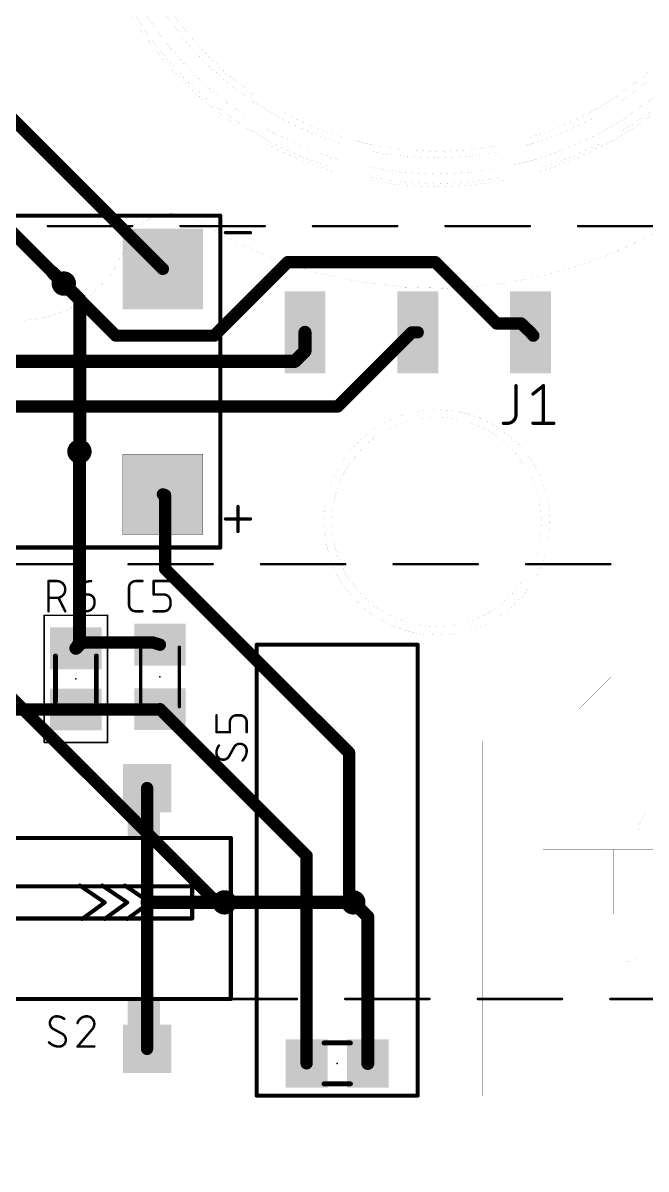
# Model space of a CAD drawing. Extents: x 19 to 519, y 6 to 365.
# Drawn here: x 108.75 to 128.09, y 178.72 to 214.31 of the extents above; entities that cross this region are included whole.
import ezdxf

# ---------------------------------------------------------------- set-up
doc = ezdxf.new("R2010")
doc.units = 0
for name, color, linetype in [('1', 12, 'CONTINUOUS'), ('120', 30, 'CONTINUOUS'), ('16', 132, 'CONTINUOUS'), ('18', 110, 'CONTINUOUS'), ('20', 31, 'CONTINUOUS'), ('21', 7, 'CONTINUOUS'), ('23', 53, 'CONTINUOUS'), ('25', 7, 'CONTINUOUS'), ('39', 12, 'CONTINUOUS'), ('44', 7, 'CONTINUOUS'), ('47', 7, 'CONTINUOUS'), ('51', 7, 'CONTINUOUS')]:
    doc.layers.add(name, color=color, linetype=linetype)

# ---------------------------------------------------------------- blocks, each defined once
blk = doc.blocks.new('RECT')
blk.add_solid([(-0.5, -0.5), (0.5, -0.5), (-0.5, 0.5), (0.5, 0.5)])
blk = doc.blocks.new('RECT400000X400000R1')
at = {"const_width": 0.0125}
blk.add_lwpolyline([(1.2438, -1.2375), (1.2438, 1.2375, 0.4142), (1.2375, 1.2438), (-1.2375, 1.2438, 0.4142), (-1.2438, 1.2375), (-1.2438, -1.2375, 0.4142), (-1.2375, -1.2438), (1.2375, -1.2438, 0.4142)], format="xyb", close=True, dxfattribs=at)
blk.add_solid([(-1.2406, -1.2406), (1.2406, -1.2406), (-1.2406, 1.2406), (1.2406, 1.2406)])
blk = doc.blocks.new('ROUNDV')
at = {"const_width": 0.5}
blk.add_lwpolyline([(0, -0.25, 1), (0, 0.25, 1), (0, -0.25)], format="xyb", dxfattribs=at)

msp = doc.modelspace()

# ---------------------------------------------------------------- linework, layer by layer
at = {"layer": '1'}
for points, const_width in [([(113.09, 206.67), (107.76, 212)], 0.381), ([(107.061, 209.169), (109.665, 206.565)], 0.381), ([(114.681, 204.597), (116.967, 206.883)], 0.381), ([(116.967, 206.883), (121.539, 206.883)], 0.381), ([(121.539, 206.883), (123.444, 204.978)], 0.381), ([(109.665, 206.565), (110.015, 206.215)], 0.4064), ([(110.015, 206.215), (111.633, 204.597)], 0.381), ([(123.444, 204.978), (124.206, 204.978)], 0.381), ([(124.206, 204.978), (124.5, 204.7)], 0.381), ([(111.633, 204.597), (114.681, 204.597)], 0.381), ([(117.5, 204.7), (117.5, 204.1167)], 0.4064), ([(120.8179, 204.7), (118.5179, 202.4)], 0.381), ([(120.8179, 204.7), (121, 204.7)], 0.381), ([(124.587, 204.597), (124.5, 204.7)], 0.381), ([(117.5, 204.1167), (117.1833, 203.8)], 0.4064), ([(117.1833, 203.8), (105.1, 203.8)], 0.4064), ([(100.861, 202.4), (118.5179, 202.4)], 0.381), ([(110.5, 201), (110.5, 195)], 0.4064), ([(113.157, 199.644), (113.09, 199.67)], 0.381), ([(113.157, 197.358), (113.157, 199.644)], 0.381), ([(118.872, 191.643), (113.157, 197.358)], 0.381), ([(110.39, 194.89), (110.5, 195)], 0.4064), ([(110.49, 195.072), (110.39, 194.89)], 0.381), ([(112.776, 195.072), (110.49, 195.072)], 0.381), ([(112.776, 195.072), (113, 195)], 0.381), ([(110.39, 192.99), (108.01, 192.99)], 0.381), ([(112.99, 192.99), (110.39, 192.99)], 0.381), ([(113, 193), (112.99, 192.99)], 0.381), ([(117.55, 188.45), (113, 193)], 0.381), ([(118.872, 187.071), (118.872, 191.643)], 0.381), ([(112.6, 187), (112.6, 190.55)], 0.381), ([(117.55, 182), (117.55, 188.45)], 0.381), ([(118.872, 187.071), (119, 187)], 0.381), ([(112.6, 187), (115, 187)], 0.4064), ([(112.6, 182.45), (112.6, 187)], 0.381), ([(119, 187), (119.45, 186.55)], 0.4064), ([(119.45, 186.55), (119.45, 182)], 0.4064)]:
    msp.add_lwpolyline(points, dxfattribs=dict(at, const_width=const_width))
for points, const_width in [([(113.0226, 206.6026, 1), (113.1574, 206.7374)], 0.1905), ([(116.967, 206.9783, 1), (116.967, 206.7878)], 0.1905), ([(117.0344, 206.8156, 1), (116.8996, 206.9504)], 0.1905), ([(121.6064, 206.9504, 1), (121.4716, 206.8156)], 0.1905), ([(121.539, 206.7878, 1), (121.539, 206.9783)], 0.1905), ([(109.7368, 206.6368, 1), (109.5932, 206.4932)], 0.2032), ([(109.5976, 206.4976, 1), (109.7324, 206.6324)], 0.1905), ([(110.0824, 206.2824, 1), (109.9476, 206.1476)], 0.1905), ([(109.9432, 206.1432, 1), (110.0868, 206.2868)], 0.2032), ([(123.444, 205.0733, 1), (123.444, 204.8828)], 0.1905), ([(123.3766, 204.9106, 1), (123.5114, 205.0454)], 0.1905), ([(124.2714, 205.0472, 1), (124.1406, 204.9088)], 0.1905), ([(124.206, 204.8828, 1), (124.206, 205.0733)], 0.1905), ([(111.633, 204.6923, 1), (111.633, 204.5018)], 0.1905), ([(111.5656, 204.5296, 1), (111.7004, 204.6644)], 0.1905), ([(114.6136, 204.6644, 1), (114.7484, 204.5296)], 0.1905), ([(114.681, 204.5018, 1), (114.681, 204.6923)], 0.1905), ([(117.6016, 204.7, 1), (117.3984, 204.7)], 0.2032), ([(120.8179, 204.7953, 1), (120.8179, 204.6048)], 0.1905), ([(120.8852, 204.6326, 1), (120.7505, 204.7674)], 0.1905), ([(121, 204.6048, 1), (121, 204.7953)], 0.1905), ([(124.5728, 204.7615, 1), (124.4272, 204.6385)], 0.1905), ([(124.4346, 204.6308, 1), (124.5654, 204.7692)], 0.1905), ([(124.5142, 204.5355, 1), (124.6598, 204.6585)], 0.1905), ([(117.5718, 204.0448, 1), (117.4282, 204.1885)], 0.2032), ([(117.1115, 203.8718, 1), (117.2552, 203.7282)], 0.2032), ([(117.1833, 203.6984, 1), (117.1833, 203.9016)], 0.2032), ([(117.3984, 204.1167, 1), (117.6016, 204.1167)], 0.2032), ([(118.4505, 202.4674, 1), (118.5852, 202.3326)], 0.1905), ([(118.5179, 202.3048, 1), (118.5179, 202.4952)], 0.1905), ([(110.6016, 201, 1), (110.3984, 201)], 0.2032), ([(113.1245, 199.7588, 1), (113.0555, 199.5812)], 0.1905), ([(113.2523, 199.644, 1), (113.0618, 199.644)], 0.1905), ([(113.1225, 199.5552, 1), (113.1915, 199.7328)], 0.1905), ([(113.2244, 197.4254, 1), (113.0896, 197.2906)], 0.1905), ([(113.0618, 197.358, 1), (113.2523, 197.358)], 0.1905), ([(110.3182, 194.9618, 1), (110.4618, 194.8182)], 0.2032), ([(110.3984, 195, 1), (110.6016, 195)], 0.2032), ([(110.49, 195.1672, 1), (110.49, 194.9768)], 0.1905), ([(110.5735, 195.0261, 1), (110.4065, 195.1179)], 0.1905), ([(110.5718, 194.9282, 1), (110.4282, 195.0718)], 0.2032), ([(112.8051, 195.1627, 1), (112.7469, 194.9813)], 0.1905), ([(112.776, 194.9768, 1), (112.776, 195.1672)], 0.1905), ([(112.9709, 194.9093, 1), (113.0291, 195.0907)], 0.1905), ([(110.3065, 194.9359, 1), (110.4735, 194.8441)], 0.1905), ([(110.39, 193.0853, 1), (110.39, 192.8948)], 0.1905), ([(110.39, 192.8948, 1), (110.39, 193.0853)], 0.1905), ([(112.9226, 193.0574, 1), (113.0574, 192.9226)], 0.1905), ([(113.0674, 193.0674, 1), (112.9326, 192.9326)], 0.1905), ([(113.0674, 192.9326, 1), (112.9326, 193.0674)], 0.1905), ([(112.99, 192.8948, 1), (112.99, 193.0853)], 0.1905), ([(118.9672, 191.643, 1), (118.7768, 191.643)], 0.1905), ([(118.8046, 191.5756, 1), (118.9394, 191.7104)], 0.1905), ([(112.6953, 190.55, 1), (112.5048, 190.55)], 0.1905), ([(117.6453, 188.45, 1), (117.4548, 188.45)], 0.1905), ([(117.4826, 188.3826, 1), (117.6174, 188.5174)], 0.1905), ([(118.9182, 187.1543, 1), (118.8258, 186.9877)], 0.1905), ([(112.6, 187.1016, 1), (112.6, 186.8984)], 0.2032), ([(112.6953, 187, 1), (112.5048, 187)], 0.1905), ([(112.5048, 187, 1), (112.6953, 187)], 0.1905), ([(115, 186.8984, 1), (115, 187.1016)], 0.2032), ([(118.7768, 187.071, 1), (118.9672, 187.071)], 0.1905), ([(119.0718, 187.0718, 1), (118.9282, 186.9282)], 0.2032), ([(118.9538, 186.9167, 1), (119.0462, 187.0833)], 0.1905), ([(119.5516, 186.55, 1), (119.3484, 186.55)], 0.2032), ([(119.3782, 186.4782, 1), (119.5218, 186.6218)], 0.2032), ([(112.5048, 182.45, 1), (112.6953, 182.45)], 0.1905), ([(117.4548, 182, 1), (117.6453, 182)], 0.1905), ([(119.3484, 182, 1), (119.5516, 182)], 0.2032)]:
    msp.add_lwpolyline(points, format="xyb", dxfattribs=dict(at, const_width=const_width))
at = {"layer": '120'}
for points, const_width in [([(121.5865, 209.2161, 1), (121.5865, 231.4161, 1), (121.5865, 209.2161)], 0.001), ([(121.5865, 209.3161, 1), (121.5865, 231.3161, 1), (121.5865, 209.3161)], 0.001), ([(121.5865, 209.6161, 1), (121.5865, 231.0161, 1), (121.5865, 209.6161)], 0.001), ([(121.5865, 210.1161, 1), (121.5865, 230.5161, 1), (121.5865, 210.1161)], 0.001), ([(121.5865, 210.3161, 1), (121.5865, 230.3161, 1), (121.5865, 210.3161)], 0.001), ([(114.1333, 208.1707, 0.6085), (135.8061, 221.2473)], 0.001), ([(114.1333, 208.1707, 0.4765), (111.9358, 207.396)], 0.001), ([(114.1334, 208.1709, 1), (114.1331, 208.1705)], 0.0005), ([(114.1331, 208.1705, 1), (114.1334, 208.1709)], 0.0005), ([(108.3491, 205.0836, 0.3401), (111.9358, 207.396)], 0.001), ([(111.9361, 207.396, 1), (111.9356, 207.3961)], 0.0005), ([(111.9356, 207.3961, 1), (111.9361, 207.396)], 0.0005), ([(121.5865, 195.5661, 1), (121.5865, 202.0661, 1), (121.5865, 195.5661)], 0.001), ([(128.3365, 189.9869, 0.268), (127.8365, 189.1209)], 0.001), ([(127.8368, 189.1209, 1), (127.8363, 189.1209)], 0.0005), ([(127.8363, 189.1209, 1), (127.8368, 189.1209)], 0.0005), ([(124.8865, 188.6414, 1), (124.8865, 188.6409)], 0.0005), ([(124.8868, 188.6412, 1), (124.8863, 188.6412)], 0.0005), ([(125.3865, 188.6414, 1), (125.3865, 188.6409)], 0.0005), ([(125.3868, 188.6412, 1), (125.3863, 188.6412)], 0.0005), ([(125.3865, 188.6409, 1), (125.3865, 188.6414)], 0.0005), ([(126.6865, 188.6414, 1), (126.6865, 188.6409)], 0.0005), ([(126.6868, 188.6412, 1), (126.6863, 188.6412)], 0.0005), ([(126.6865, 188.6409, 1), (126.6865, 188.6414)], 0.0005), ([(126.7176, 188.6412, 1), (126.7181, 188.6411)], 0.0005), ([(126.9115, 188.7911, 0.342), (126.7179, 188.6411)], 0.001), ([(126.8865, 188.6414, 1), (126.8865, 188.6409)], 0.0005), ([(126.8868, 188.6412, 1), (126.8863, 188.6412)], 0.0005), ([(126.8865, 188.6409, 1), (126.8865, 188.6414)], 0.0005), ([(126.9115, 188.7914, 1), (126.9115, 188.7909)], 0.0005), ([(126.9115, 188.7909, 1), (126.9115, 188.7914)], 0.0005), ([(127.0865, 188.6414, 1), (127.0865, 188.6409)], 0.0005), ([(127.0868, 188.6412, 1), (127.0863, 188.6412)], 0.0005), ([(127.0865, 188.6409, 1), (127.0865, 188.6414)], 0.0005), ([(127.8368, 188.7911, 1), (127.8363, 188.7911)], 0.0005), ([(127.8363, 188.7911, 1), (127.8368, 188.7911)], 0.0005), ([(127.8363, 188.6412, 1), (127.8368, 188.6412)], 0.0005), ([(127.8365, 188.7909, 1), (127.8365, 188.7914)], 0.0005), ([(124.8865, 186.6414, 1), (124.8865, 186.6409)], 0.0005), ([(124.8863, 186.6411, 1), (124.8868, 186.6411)], 0.0005), ([(125.3865, 186.6414, 1), (125.3865, 186.6409)], 0.0005), ([(125.3863, 186.6411, 1), (125.3868, 186.6411)], 0.0005), ([(125.3865, 186.6409, 1), (125.3865, 186.6414)], 0.0005), ([(126.6865, 186.6414, 1), (126.6865, 186.6409)], 0.0005), ([(126.6863, 186.6411, 1), (126.6868, 186.6411)], 0.0005), ([(126.6865, 186.6409, 1), (126.6865, 186.6414)], 0.0005), ([(126.7181, 186.6412, 1), (126.7176, 186.6411)], 0.0005), ([(126.7179, 186.6414, 1), (126.7179, 186.6409)], 0.0005), ([(126.7179, 186.6411, 0.342), (126.9115, 186.4911)], 0.001), ([(126.7179, 186.6409, 1), (126.7179, 186.6414)], 0.0005), ([(126.8865, 186.6414, 1), (126.8865, 186.6409)], 0.0005), ([(126.8863, 186.6411, 1), (126.8868, 186.6411)], 0.0005), ([(126.8865, 186.6409, 1), (126.8865, 186.6414)], 0.0005), ([(127.0865, 186.6414, 1), (127.0865, 186.6409)], 0.0005), ([(127.0863, 186.6411, 1), (127.0868, 186.6411)], 0.0005), ([(127.0865, 186.6409, 1), (127.0865, 186.6414)], 0.0005), ([(127.8368, 186.6411, 1), (127.8363, 186.6411)], 0.0005), ([(126.9115, 186.4914, 1), (126.9115, 186.4909)], 0.0005), ([(126.9115, 186.4909, 1), (126.9115, 186.4914)], 0.0005), ([(127.8368, 186.4912, 1), (127.8363, 186.4912)], 0.0005), ([(127.8363, 186.4912, 1), (127.8368, 186.4912)], 0.0005), ([(127.8365, 186.4909, 1), (127.8365, 186.4914)], 0.0005), ([(127.4146, 185.1468, 1), (127.4147, 185.1463)], 0.0005), ([(127.8366, 185.2325, 1), (127.8365, 185.233)], 0.0005), ([(127.8363, 185.0565, 1), (127.8368, 185.0565)], 0.0005), ([(127.8368, 184.4478, 1), (127.8363, 184.4478)], 0.0005), ([(127.8363, 182.2421, 1), (127.8368, 182.2421)], 0.0005), ([(127.8368, 181.6352, 1), (127.8363, 181.6352)], 0.0005), ([(127.8363, 179.4316, 1), (127.8368, 179.4316)], 0.0005), ([(127.8368, 178.82, 1), (127.8363, 178.82)], 0.0005)]:
    msp.add_lwpolyline(points, format="xyb", dxfattribs=dict(at, const_width=const_width))
at = {"layer": '120', "const_width": 0.001}
for points in [[(127.8365, 188.7911), (127.8365, 189.1209)], [(124.8865, 188.6412), (124.8865, 186.6411)], [(125.3865, 188.6412), (124.8865, 188.6412)], [(125.3865, 188.6412), (125.3865, 186.6411)], [(126.6865, 188.6412), (125.3865, 188.6412)], [(126.6865, 188.6412), (126.6865, 186.6411)], [(126.8865, 188.6412), (126.6865, 188.6412)], [(126.8865, 188.6412), (126.8865, 186.6411)], [(127.0865, 188.6412), (126.8865, 188.6412)], [(127.8365, 188.7911), (126.9115, 188.7911)], [(127.0865, 188.6412), (127.0865, 186.6411)], [(130.5365, 188.6412), (127.0865, 188.6412)], [(127.8365, 188.6412), (127.8365, 188.7911)], [(125.3865, 186.6411), (124.8865, 186.6411)], [(126.6865, 186.6411), (125.3865, 186.6411)], [(126.7179, 186.6411), (126.6865, 186.6411)], [(126.8865, 186.6411), (126.7179, 186.6411)], [(127.0865, 186.6411), (126.8865, 186.6411)], [(130.5365, 186.6411), (127.0865, 186.6411)], [(127.8365, 186.4912), (127.8365, 186.6411)], [(126.9115, 186.4912), (127.8365, 186.4912)], [(127.8365, 185.0565), (127.8365, 186.4912)], [(127.4147, 185.1465), (127.8365, 185.2328)], [(127.8365, 182.2421), (127.8365, 184.4478)], [(127.8365, 179.4316), (127.8365, 181.6352)], [(127.8365, 176.6277), (127.8365, 178.82)]]:
    msp.add_lwpolyline(points, dxfattribs=at)
at = {"layer": '16'}
for points, const_width in [([(110.015, 206.215), (110.515, 205.715)], 0.4064), ([(110.515, 205.715), (110.515, 201)], 0.4064), ([(110.5, 201), (110.515, 201)], 0.381), ([(110.515, 201), (110.515, 200.915)], 0.4064), ([(114.681, 187.071), (105.537, 196.215)], 0.381), ([(114.681, 187.071), (115, 187)], 0.381), ([(115, 187), (119, 187)], 0.4064)]:
    msp.add_lwpolyline(points, dxfattribs=dict(at, const_width=const_width))
for points, const_width in [([(110.0868, 206.2868, 1), (109.9432, 206.1432)], 0.2032), ([(110.6166, 205.715, 1), (110.4134, 205.715)], 0.2032), ([(110.4432, 205.6432, 1), (110.5868, 205.7868)], 0.2032), ([(110.5, 201.0952, 1), (110.5, 200.9048)], 0.1905), ([(110.6166, 201, 1), (110.4134, 201)], 0.2032), ([(110.4134, 201, 1), (110.6166, 201)], 0.2032), ([(110.515, 200.9048, 1), (110.515, 201.0952)], 0.1905), ([(110.4134, 200.915, 1), (110.6166, 200.915)], 0.2032), ([(114.7017, 187.164, 1), (114.6603, 186.978)], 0.1905), ([(114.6136, 187.0036, 1), (114.7484, 187.1384)], 0.1905), ([(115, 187.1016, 1), (115, 186.8984)], 0.2032), ([(114.9793, 186.907, 1), (115.0207, 187.093)], 0.1905), ([(119, 186.8984, 1), (119, 187.1016)], 0.2032)]:
    msp.add_lwpolyline(points, format="xyb", dxfattribs=dict(at, const_width=const_width))
at = {"layer": '20', "const_width": 0.001}
for points in [[(109, 215), (116, 208)], [(116, 208), (126, 208)], [(127, 207), (126, 208)], [(127, 207), (127, 194)], [(127, 194), (126, 193)], [(124, 193), (123, 192)], [(126, 193), (124, 193)], [(123, 192), (123, 181)], [(123, 181), (122, 180)], [(84, 180), (122, 180)]]:
    msp.add_lwpolyline(points, dxfattribs=at)
at = {"layer": '20'}
for points, const_width in [([(115.9998, 207.9998, 1), (116.0002, 208.0002)], 0.0005), ([(116, 208.0002, 1), (116, 207.9998)], 0.0005), ([(126.0002, 208.0002, 1), (125.9998, 207.9998)], 0.0005), ([(126, 207.9998, 1), (126, 208.0002)], 0.0005), ([(127.0002, 207, 1), (126.9998, 207)], 0.0005), ([(126.9998, 206.9998, 1), (127.0002, 207.0002)], 0.0005), ([(121.6, 195.3, 1), (121.6, 202.3, 1), (121.6, 195.3)], 0.001), ([(127.0002, 193.9998, 1), (126.9998, 194.0002)], 0.0005), ([(126.9998, 194, 1), (127.0002, 194)], 0.0005), ([(124, 193.0002, 1), (124, 192.9998)], 0.0005), ([(124.0002, 192.9998, 1), (123.9998, 193.0002)], 0.0005), ([(125.9998, 193.0002, 1), (126.0002, 192.9998)], 0.0005), ([(126, 192.9998, 1), (126, 193.0002)], 0.0005), ([(122.9998, 192.0002, 1), (123.0002, 191.9998)], 0.0005), ([(123.0002, 192, 1), (122.9998, 192)], 0.0005), ([(123.0002, 180.9998, 1), (122.9998, 181.0002)], 0.0005), ([(122.9998, 181, 1), (123.0002, 181)], 0.0005), ([(121.9998, 180.0002, 1), (122.0002, 179.9998)], 0.0005), ([(122, 179.9998, 1), (122, 180.0002)], 0.0005)]:
    msp.add_lwpolyline(points, format="xyb", dxfattribs=dict(at, const_width=const_width))
at = {"layer": '21'}
for points, const_width in [([(104.309, 208.324), (114.871, 208.324)], 0.127), ([(114.871, 208.324), (114.871, 198.016)], 0.127), ([(115.0308, 207.7952), (115.8097, 207.7952)], 0.1016), ([(115.4203, 198.5157), (115.4203, 199.2946)], 0.1016), ([(115.0308, 198.9052), (115.8097, 198.9052)], 0.1016), ([(106.725, 198.019), (114.853, 198.019)], 0.127), ([(116, 181), (116, 195)], 0.127), ([(121, 195), (116, 195)], 0.127), ([(121, 181), (121, 195)], 0.127), ([(105, 189), (115.2, 189)], 0.127), ([(115.2, 189), (115.2, 184)], 0.127), ([(114, 187.5), (107.5, 187.5)], 0.127), ([(110.5114, 187.5227), (111.2857, 186.9968)], 0.127), ([(111.2085, 187.5227), (111.9829, 186.9968)], 0.127), ([(111.9114, 187.5227), (112.6857, 186.9968)], 0.127), ([(114, 186.5), (114, 187.5)], 0.127), ([(111.2857, 186.9968), (110.5844, 186.4854)], 0.127), ([(111.9829, 186.9968), (111.2816, 186.4854)], 0.127), ([(112.6857, 186.9968), (111.9844, 186.4854)], 0.127), ([(107.5, 186.5), (114, 186.5)], 0.127), ([(115.2, 184), (105, 184)], 0.127), ([(116, 181), (121, 181)], 0.127)]:
    msp.add_lwpolyline(points, dxfattribs=dict(at, const_width=const_width))
for points, const_width in [([(114.9028, 208.324, 1), (114.8393, 208.324)], 0.0635), ([(114.871, 208.2923, 1), (114.871, 208.3558)], 0.0635), ([(115.0308, 207.8206, 1), (115.0308, 207.7698)], 0.0508), ([(115.8097, 207.7698, 1), (115.8097, 207.8206)], 0.0508), ([(115.4457, 199.2946, 1), (115.3949, 199.2946)], 0.0508), ([(115.0308, 198.9306, 1), (115.0308, 198.8798)], 0.0508), ([(115.8097, 198.8798, 1), (115.8097, 198.9306)], 0.0508), ([(115.3949, 198.5157, 1), (115.4457, 198.5157)], 0.0508), ([(114.8393, 198.016, 1), (114.9028, 198.016)], 0.0635), ([(114.853, 197.9873, 1), (114.853, 198.0507)], 0.0635), ([(116.0318, 195, 1), (115.9682, 195)], 0.0635), ([(116, 195.0317, 1), (116, 194.9683)], 0.0635), ([(121.0318, 195, 1), (120.9682, 195)], 0.0635), ([(121, 194.9683, 1), (121, 195.0317)], 0.0635), ([(115.2318, 189, 1), (115.1683, 189)], 0.0635), ([(115.2, 188.9683, 1), (115.2, 189.0317)], 0.0635), ([(110.5292, 187.549, 1), (110.4935, 187.4965)], 0.0635), ([(111.2264, 187.549, 1), (111.1907, 187.4965)], 0.0635), ([(111.9292, 187.549, 1), (111.8935, 187.4965)], 0.0635), ([(114.0318, 187.5, 1), (113.9682, 187.5)], 0.0635), ([(114, 187.4683, 1), (114, 187.5317)], 0.0635), ([(111.3044, 186.9711, 1), (111.267, 187.0224)], 0.0635), ([(111.2679, 186.9705, 1), (111.3036, 187.023)], 0.0635), ([(112.0016, 186.9711, 1), (111.9642, 187.0224)], 0.0635), ([(111.9651, 186.9705, 1), (112.0007, 187.023)], 0.0635), ([(112.7044, 186.9711, 1), (112.667, 187.0224)], 0.0635), ([(112.6679, 186.9705, 1), (112.7036, 187.023)], 0.0635), ([(110.5657, 186.511, 1), (110.6031, 186.4597)], 0.0635), ([(111.2629, 186.511, 1), (111.3003, 186.4597)], 0.0635), ([(111.9657, 186.511, 1), (112.0031, 186.4597)], 0.0635), ([(113.9682, 186.5, 1), (114.0318, 186.5)], 0.0635), ([(114, 186.4683, 1), (114, 186.5317)], 0.0635), ([(115.1683, 184, 1), (115.2318, 184)], 0.0635), ([(115.2, 183.9683, 1), (115.2, 184.0317)], 0.0635), ([(115.9682, 181, 1), (116.0318, 181)], 0.0635), ([(116, 181.0317, 1), (116, 180.9683)], 0.0635), ([(120.9682, 181, 1), (121.0318, 181)], 0.0635), ([(121, 180.9683, 1), (121, 181.0317)], 0.0635)]:
    msp.add_lwpolyline(points, format="xyb", dxfattribs=dict(at, const_width=const_width))
at = {"layer": '23'}
for p in [(121, 204.7), (113, 194), (110.39, 193.94), (118.5, 182)]:
    msp.add_point(p, dxfattribs=at)
at = {"layer": '25'}
for points, const_width in [([(124.0483, 203.0461), (124.0483, 202.1373)], 0.1016), ([(124.5756, 202.7865), (124.9002, 203.0461)], 0.1016), ([(124.9002, 203.0461), (124.9002, 201.8777)], 0.1016), ([(123.7886, 201.8777), (123.6588, 201.8777)], 0.1016), ([(124.5756, 201.8777), (125.2247, 201.8777)], 0.1016), ([(109.5381, 196.0381), (109.5381, 196.9779)], 0.0762), ([(109.5381, 196.9779), (109.7992, 196.9779)], 0.0762), ([(112.2469, 196.9779), (112.4558, 196.9779)], 0.0762), ([(112.8027, 196.5602), (112.8027, 196.9779)], 0.0762), ([(112.8027, 196.9779), (113.3248, 196.9779)], 0.0762), ([(109.7992, 196.4558), (109.5381, 196.4558)], 0.0762), ([(110.0602, 196.0381), (109.8514, 196.4558)], 0.0762), ([(110.4468, 196.5602), (110.7601, 196.5602)], 0.0762), ([(110.4468, 196.2992), (110.4468, 196.5602)], 0.0762), ([(112.0381, 196.2469), (112.0381, 196.7691)], 0.0762), ([(113.1159, 196.5602), (112.8027, 196.5602)], 0.0762), ([(110.9689, 196.3514), (110.9689, 196.2992)], 0.0762), ([(113.3248, 196.2469), (113.3248, 196.3514)], 0.0762), ([(112.4558, 196.0381), (112.2469, 196.0381)], 0.0762), ([(112.8027, 196.0381), (113.1159, 196.0381)], 0.0762), ([(114.7521, 192.287), (114.7521, 192.8091)], 0.0762), ([(115.1698, 192.6003), (115.1698, 192.287)], 0.0762), ([(115.4831, 192.8091), (115.3786, 192.8091)], 0.0762), ([(115.6919, 192.287), (115.6919, 192.6003)], 0.0762), ([(115.1698, 192.287), (114.7521, 192.287)], 0.0762), ([(115.3003, 191.8208), (115.1437, 191.5336)], 0.0762), ([(109.9736, 182.9137), (109.6864, 183.0703)], 0.0762), ([(110.8836, 183.0442), (110.4398, 182.5221)], 0.0762), ([(110.4398, 182.5221), (110.9619, 182.5221)], 0.0762)]:
    msp.add_lwpolyline(points, dxfattribs=dict(at, const_width=const_width))
for points, const_width in [([(124.0737, 203.0461, 1), (124.0229, 203.0461)], 0.0508), ([(124.9256, 203.0461, 1), (124.8748, 203.0461)], 0.0508), ([(124.916, 203.0263, 1), (124.8843, 203.0659)], 0.0508), ([(124.5597, 202.8063, 1), (124.5915, 202.7666)], 0.0508), ([(123.7886, 201.8777, 0.4142), (124.0483, 202.1373)], 0.1016), ([(124.0737, 202.1373, 1), (124.0229, 202.1373)], 0.0508), ([(124.0229, 202.1373, 1), (124.0737, 202.1373)], 0.0508), ([(123.6588, 201.9031, 1), (123.6588, 201.8523)], 0.0508), ([(123.7886, 201.9031, 1), (123.7886, 201.8523)], 0.0508), ([(123.7886, 201.8523, 1), (123.7886, 201.9031)], 0.0508), ([(124.5756, 201.9031, 1), (124.5756, 201.8523)], 0.0508), ([(124.8748, 201.8777, 1), (124.9256, 201.8777)], 0.0508), ([(125.2247, 201.8523, 1), (125.2247, 201.9031)], 0.0508), ([(109.5571, 196.9779, 1), (109.5191, 196.9779)], 0.0381), ([(109.5381, 196.9969, 1), (109.5381, 196.9589)], 0.0381), ([(109.7992, 196.4558, 1), (109.7992, 196.9779)], 0.0762), ([(109.7992, 196.9969, 1), (109.7992, 196.9589)], 0.0381), ([(109.7992, 196.9589, 1), (109.7992, 196.9969)], 0.0381), ([(110.8645, 196.9779, 0.4142), (110.4468, 196.5602)], 0.0762), ([(110.8645, 196.9589, 1), (110.8645, 196.9969)], 0.0381), ([(112.2469, 196.9779, 0.4142), (112.0381, 196.7691)], 0.0762), ([(112.2469, 196.9969, 1), (112.2469, 196.9589)], 0.0381), ([(112.2469, 196.9589, 1), (112.2469, 196.9969)], 0.0381), ([(112.4558, 196.9589, 1), (112.4558, 196.9969)], 0.0381), ([(112.8217, 196.9779, 1), (112.7836, 196.9779)], 0.0381), ([(112.8027, 196.9969, 1), (112.8027, 196.9589)], 0.0381), ([(113.3248, 196.9589, 1), (113.3248, 196.9969)], 0.0381), ([(109.5381, 196.4748, 1), (109.5381, 196.4367)], 0.0381), ([(109.7992, 196.4748, 1), (109.7992, 196.4367)], 0.0381), ([(109.7992, 196.4367, 1), (109.7992, 196.4748)], 0.0381), ([(109.8684, 196.4643, 1), (109.8343, 196.4473)], 0.0381), ([(110.4468, 196.5793, 1), (110.4468, 196.5412)], 0.0381), ([(110.4658, 196.5602, 1), (110.4277, 196.5602)], 0.0381), ([(110.4277, 196.5602, 1), (110.4658, 196.5602)], 0.0381), ([(110.9689, 196.3514, 0.4142), (110.7601, 196.5602)], 0.0762), ([(110.7601, 196.5793, 1), (110.7601, 196.5412)], 0.0381), ([(110.7601, 196.5412, 1), (110.7601, 196.5793)], 0.0381), ([(112.0571, 196.7691, 1), (112.0191, 196.7691)], 0.0381), ([(112.0191, 196.7691, 1), (112.0571, 196.7691)], 0.0381), ([(112.8027, 196.5793, 1), (112.8027, 196.5412)], 0.0381), ([(112.7836, 196.5602, 1), (112.8217, 196.5602)], 0.0381), ([(113.3248, 196.3514, 0.4142), (113.1159, 196.5602)], 0.0762), ([(113.1159, 196.5793, 1), (113.1159, 196.5412)], 0.0381), ([(113.1159, 196.5412, 1), (113.1159, 196.5793)], 0.0381), ([(110.4468, 196.2992, 1), (110.9689, 196.2992)], 0.0762), ([(110.4658, 196.2992, 1), (110.4277, 196.2992)], 0.0381), ([(110.4277, 196.2992, 1), (110.4658, 196.2992)], 0.0381), ([(110.9879, 196.3514, 1), (110.9499, 196.3514)], 0.0381), ([(110.9499, 196.3514, 1), (110.9879, 196.3514)], 0.0381), ([(110.9879, 196.2992, 1), (110.9499, 196.2992)], 0.0381), ([(110.9499, 196.2992, 1), (110.9879, 196.2992)], 0.0381), ([(112.0381, 196.2469, 0.4142), (112.2469, 196.0381)], 0.0762), ([(112.0571, 196.2469, 1), (112.0191, 196.2469)], 0.0381), ([(112.0191, 196.2469, 1), (112.0571, 196.2469)], 0.0381), ([(113.1159, 196.0381, 0.4142), (113.3248, 196.2469)], 0.0762), ([(113.3438, 196.3514, 1), (113.3057, 196.3514)], 0.0381), ([(113.3057, 196.3514, 1), (113.3438, 196.3514)], 0.0381), ([(113.3438, 196.2469, 1), (113.3057, 196.2469)], 0.0381), ([(113.3057, 196.2469, 1), (113.3438, 196.2469)], 0.0381), ([(109.5191, 196.0381, 1), (109.5571, 196.0381)], 0.0381), ([(110.0432, 196.0296, 1), (110.0772, 196.0466)], 0.0381), ([(112.2469, 196.0572, 1), (112.2469, 196.0191)], 0.0381), ([(112.2469, 196.0191, 1), (112.2469, 196.0572)], 0.0381), ([(112.4558, 196.0191, 1), (112.4558, 196.0572)], 0.0381), ([(112.8027, 196.0572, 1), (112.8027, 196.0191)], 0.0381), ([(113.1159, 196.0572, 1), (113.1159, 196.0191)], 0.0381), ([(113.1159, 196.0191, 1), (113.1159, 196.0572)], 0.0381), ([(114.7711, 192.8091, 1), (114.7331, 192.8091)], 0.0381), ([(115.3786, 192.8091, 0.4142), (115.1698, 192.6003)], 0.0762), ([(115.1888, 192.6003, 1), (115.1507, 192.6003)], 0.0381), ([(115.1507, 192.6003, 1), (115.1888, 192.6003)], 0.0381), ([(115.3786, 192.8282, 1), (115.3786, 192.7901)], 0.0381), ([(115.3786, 192.7901, 1), (115.3786, 192.8282)], 0.0381), ([(115.6919, 192.6003, 0.4142), (115.4831, 192.8091)], 0.0762), ([(115.4831, 192.8282, 1), (115.4831, 192.7901)], 0.0381), ([(115.4831, 192.7901, 1), (115.4831, 192.8282)], 0.0381), ([(115.7109, 192.6003, 1), (115.6729, 192.6003)], 0.0381), ([(115.6729, 192.6003, 1), (115.7109, 192.6003)], 0.0381), ([(114.7521, 192.3061, 1), (114.7521, 192.268)], 0.0381), ([(114.7331, 192.287, 1), (114.7711, 192.287)], 0.0381), ([(115.1507, 192.287, 1), (115.1888, 192.287)], 0.0381), ([(115.1698, 192.268, 1), (115.1698, 192.3061)], 0.0381), ([(115.6729, 192.287, 1), (115.7109, 192.287)], 0.0381), ([(114.8304, 191.873, 0.1623), (114.7521, 191.6381)], 0.0762), ([(114.8457, 191.8616, 1), (114.8152, 191.8844)], 0.0381), ([(115.4831, 191.9252, 0.2656), (115.3003, 191.8208)], 0.0762), ([(115.2839, 191.8305, 1), (115.3167, 191.8111)], 0.0381), ([(115.317, 191.8117, 1), (115.2836, 191.8299)], 0.0381), ([(115.6919, 191.7164, 0.4142), (115.4831, 191.9252)], 0.0762), ([(115.4831, 191.9443, 1), (115.4831, 191.9062)], 0.0381), ([(115.4831, 191.9062, 1), (115.4831, 191.9443)], 0.0381), ([(114.7521, 191.6381, 0.4142), (114.9609, 191.4292)], 0.0762), ([(114.7331, 191.6381, 1), (114.7711, 191.638)], 0.0381), ([(114.7711, 191.6381, 1), (114.7331, 191.6381)], 0.0381), ([(114.9609, 191.4292, 0.2656), (115.1437, 191.5336)], 0.0762), ([(115.127, 191.5427, 1), (115.1604, 191.5245)], 0.0381), ([(115.1601, 191.524, 1), (115.1273, 191.5433)], 0.0381), ([(115.5614, 191.4031, 0.2), (115.6919, 191.7164)], 0.0762), ([(115.7109, 191.7164, 1), (115.6729, 191.7164)], 0.0381), ([(115.6729, 191.7164, 1), (115.7109, 191.7164)], 0.0381), ([(114.9609, 191.4483, 1), (114.9609, 191.4102)], 0.0381), ([(114.9609, 191.4102, 1), (114.9609, 191.4483)], 0.0381), ([(115.548, 191.4166, 1), (115.5748, 191.3896)], 0.0381), ([(109.7908, 183.4619, 0.4142), (109.582, 183.2531)], 0.0762), ([(110.0258, 183.3836, 0.1623), (109.7908, 183.4619)], 0.0762), ([(109.7908, 183.4809, 1), (109.7908, 183.4429)], 0.0381), ([(109.7908, 183.4428, 1), (109.7908, 183.4809)], 0.0381), ([(110.0143, 183.3683, 1), (110.0372, 183.3988)], 0.0381), ([(110.727, 183.4619, 0.3252), (110.4398, 183.2531)], 0.0762), ([(110.9619, 183.227, 0.4142), (110.727, 183.4619)], 0.0762), ([(110.727, 183.481, 1), (110.727, 183.4429)], 0.0381), ([(110.727, 183.4429, 1), (110.7269, 183.4809)], 0.0381), ([(109.582, 183.2531, 0.2656), (109.6864, 183.0703)], 0.0762), ([(109.601, 183.2531, 1), (109.5629, 183.2531)], 0.0381), ([(109.5629, 183.2531, 1), (109.601, 183.2531)], 0.0381), ([(109.6955, 183.087, 1), (109.6773, 183.0536)], 0.0381), ([(109.6767, 183.0539, 1), (109.6961, 183.0867)], 0.0381), ([(110.078, 182.7309, 0.2656), (109.9736, 182.9137)], 0.0762), ([(109.9832, 182.9301, 1), (109.9639, 182.8973)], 0.0381), ([(109.9644, 182.897, 1), (109.9827, 182.9304)], 0.0381), ([(110.4217, 183.2589, 1), (110.4579, 183.2472)], 0.0381), ([(110.8704, 183.058, 1), (110.8967, 183.0304)], 0.0381), ([(110.8836, 183.0442, 0.2052), (110.9619, 183.227)], 0.0762), ([(110.8981, 183.0319, 1), (110.8691, 183.0565)], 0.0381), ([(110.9809, 183.2269, 1), (110.9429, 183.227)], 0.0381), ([(110.9429, 183.227, 1), (110.9809, 183.227)], 0.0381), ([(109.5694, 182.666, 1), (109.5423, 182.6392)], 0.0381), ([(109.5559, 182.6526, 0.2), (109.8691, 182.5221)], 0.0762), ([(109.8691, 182.5221, 0.4142), (110.078, 182.7309)], 0.0762), ([(110.097, 182.7309, 1), (110.0589, 182.7309)], 0.0381), ([(110.0589, 182.7309, 1), (110.097, 182.7309)], 0.0381), ([(109.8691, 182.5411, 1), (109.8691, 182.5031)], 0.0381), ([(109.8691, 182.5031, 1), (109.8691, 182.5411)], 0.0381), ([(110.4253, 182.5344, 1), (110.4543, 182.5098)], 0.0381), ([(110.4398, 182.5411, 1), (110.4398, 182.5031)], 0.0381), ([(110.9619, 182.5031, 1), (110.9619, 182.5411)], 0.0381)]:
    msp.add_lwpolyline(points, format="xyb", dxfattribs=dict(at, const_width=const_width))
at = {"layer": '39', "const_width": 0.0508}
for points in [[(109.407, 191.967), (109.407, 195.913)], [(109.407, 195.913), (111.373, 195.913)], [(111.373, 195.913), (111.373, 191.967)], [(111.373, 191.967), (109.407, 191.967)]]:
    msp.add_lwpolyline(points, dxfattribs=at)
at = {"layer": '39', "const_width": 0.0254}
for points in [[(109.4197, 195.913, 1), (109.3943, 195.913)], [(109.407, 195.9257, 1), (109.407, 195.9003)], [(111.3857, 195.913, 1), (111.3603, 195.913)], [(111.373, 195.9003, 1), (111.373, 195.9257)], [(109.407, 191.9797, 1), (109.407, 191.9543)], [(109.3943, 191.967, 1), (109.4197, 191.967)], [(111.3603, 191.967, 1), (111.3857, 191.967)], [(111.373, 191.9543, 1), (111.373, 191.9797)]]:
    msp.add_lwpolyline(points, format="xyb", dxfattribs=at)
at = {"layer": '44'}
for centre in [(110.015, 206.215), (110.5, 201), (115, 187), (119, 187)]:
    msp.add_circle(centre, 0.175, dxfattribs=at)
at = {"layer": '47', "const_width": 0.0762}
for points in [[(109.5227, 208), (112.1364, 208)], [(113.6364, 208), (116.25, 208)], [(117.75, 208), (120.3636, 208)], [(121.8636, 208), (124.4773, 208)], [(125.9773, 208), (128.5909, 208)], [(107.9091, 197.5), (110.5227, 197.5)], [(112.0227, 197.5), (114.6364, 197.5)], [(116.1364, 197.5), (118.75, 197.5)], [(120.25, 197.5), (122.8636, 197.5)], [(124.3636, 197.5), (126.9773, 197.5)], [(106.4091, 184), (109.0227, 184)], [(110.5227, 184), (113.1364, 184)], [(114.6364, 184), (117.25, 184)], [(118.75, 184), (121.3636, 184)], [(122.8636, 184), (125.4773, 184)], [(126.9773, 184), (129.5909, 184)]]:
    msp.add_lwpolyline(points, dxfattribs=at)
at = {"layer": '47', "const_width": 0.0381}
for points in [[(109.5227, 208.019, 1), (109.5227, 207.981)], [(112.1364, 207.981, 1), (112.1364, 208.019)], [(113.6364, 208.019, 1), (113.6364, 207.981)], [(116.25, 207.981, 1), (116.25, 208.019)], [(117.75, 208.019, 1), (117.75, 207.981)], [(120.3636, 207.981, 1), (120.3636, 208.019)], [(121.8636, 208.019, 1), (121.8636, 207.981)], [(124.4773, 207.981, 1), (124.4773, 208.019)], [(125.9773, 208.019, 1), (125.9773, 207.981)], [(110.5227, 197.481, 1), (110.5227, 197.519)], [(112.0227, 197.519, 1), (112.0227, 197.481)], [(114.6364, 197.481, 1), (114.6364, 197.519)], [(116.1364, 197.519, 1), (116.1364, 197.481)], [(118.75, 197.481, 1), (118.75, 197.519)], [(120.25, 197.519, 1), (120.25, 197.481)], [(122.8636, 197.481, 1), (122.8636, 197.519)], [(124.3636, 197.519, 1), (124.3636, 197.481)], [(126.9773, 197.481, 1), (126.9773, 197.519)], [(109.0227, 183.981, 1), (109.0227, 184.019)], [(110.5227, 184.019, 1), (110.5227, 183.981)], [(113.1364, 183.981, 1), (113.1364, 184.019)], [(114.6364, 184.019, 1), (114.6364, 183.981)], [(117.25, 183.981, 1), (117.25, 184.019)], [(118.75, 184.019, 1), (118.75, 183.981)], [(121.3636, 183.981, 1), (121.3636, 184.019)], [(122.8636, 184.019, 1), (122.8636, 183.981)], [(125.4773, 183.981, 1), (125.4773, 184.019)], [(126.9773, 184.019, 1), (126.9773, 183.981)]]:
    msp.add_lwpolyline(points, format="xyb", dxfattribs=at)
at = {"layer": '51'}
for points, const_width in [([(109.755, 194.6512), (109.755, 193.2288)], 0.1524), ([(111.025, 194.6512), (111.025, 193.2288)], 0.1524), ([(112.4, 193.075), (112.4, 194.925)], 0.1016), ([(113.6, 194.925), (113.6, 193.075)], 0.1016), ([(118.09, 182.635), (118.91, 182.635)], 0.1524), ([(118.09, 181.365), (118.91, 181.365)], 0.1524)]:
    msp.add_lwpolyline(points, dxfattribs=dict(at, const_width=const_width))
for points, const_width in [([(109.7931, 194.6512, 1), (109.7169, 194.6512)], 0.0762), ([(111.0631, 194.6512, 1), (110.9869, 194.6512)], 0.0762), ([(112.4254, 194.925, 1), (112.3746, 194.925)], 0.0508), ([(113.6254, 194.925, 1), (113.5746, 194.925)], 0.0508), ([(109.7169, 193.2288, 1), (109.7931, 193.2288)], 0.0762), ([(110.9869, 193.2288, 1), (111.0631, 193.2288)], 0.0762), ([(112.3746, 193.075, 1), (112.4254, 193.075)], 0.0508), ([(113.5746, 193.075, 1), (113.6254, 193.075)], 0.0508), ([(118.09, 182.6731, 1), (118.09, 182.5969)], 0.0762), ([(118.91, 182.5969, 1), (118.91, 182.6731)], 0.0762), ([(118.09, 181.4031, 1), (118.09, 181.3269)], 0.0762), ([(118.91, 181.3269, 1), (118.91, 181.4031)], 0.0762)]:
    msp.add_lwpolyline(points, format="xyb", dxfattribs=dict(at, const_width=const_width))

# ---------------------------------------------------------------- block references
at = {"layer": '1'}
for p, xscale, yscale in [((113.09, 206.67), 2.5, 2.5), ((112.6, 190.55), 1.5, 1.5), ((112.6, 182.45), 1.5, 1.5), ((117.55, 182), 1.3, 1.5), ((119.45, 182), 1.3, 1.5)]:
    msp.add_blockref('RECT', p, dxfattribs=dict(at, xscale=xscale, yscale=yscale))
for p, xscale, yscale, rotation in [((117.5, 204.7), 1.27, 2.54, 180), ((121, 204.7), 1.27, 2.54, 180), ((124.5, 204.7), 1.27, 2.54, 180), ((110.39, 194.89), 1.3, 1.6, 90), ((113, 195), 1.3, 1.6, 270), ((110.39, 192.99), 1.3, 1.6, 90), ((113, 193), 1.3, 1.6, 270)]:
    msp.add_blockref('RECT', p, dxfattribs=dict(at, xscale=xscale, yscale=yscale, rotation=rotation))
msp.add_blockref('RECT400000X400000R1', (113.09, 199.67), dxfattribs=at)
at = {"layer": '18', "xscale": 0.7564, "yscale": 0.7564}
for p in [(110.015, 206.215), (110.015, 206.215), (110.5, 201), (110.5, 201), (115, 187), (115, 187), (119, 187), (119, 187)]:
    msp.add_blockref('ROUNDV', p, dxfattribs=at)
at = {"layer": '51'}
for p, xscale, yscale, rotation in [((110.39, 194.8036), 0.3556, 1.4224, 90), ((113, 194.75), 0.5, 1.3, 270), ((113, 193.25), 0.5, 1.3, 270), ((110.39, 193.0764), 0.3556, 1.4224, 90)]:
    msp.add_blockref('RECT', p, dxfattribs=dict(at, xscale=xscale, yscale=yscale, rotation=rotation))
at = {"layer": '51', "yscale": 2}
for p in [(112.5, 190), (112.5, 183)]:
    msp.add_blockref('RECT', p, dxfattribs=at)
at = {"layer": '51', "xscale": 0.65, "yscale": 1.4}
for p in [(117.7582, 182.0015), (119.2314, 182.0015)]:
    msp.add_blockref('RECT', p, dxfattribs=at)

doc.saveas('drawing.dxf')
